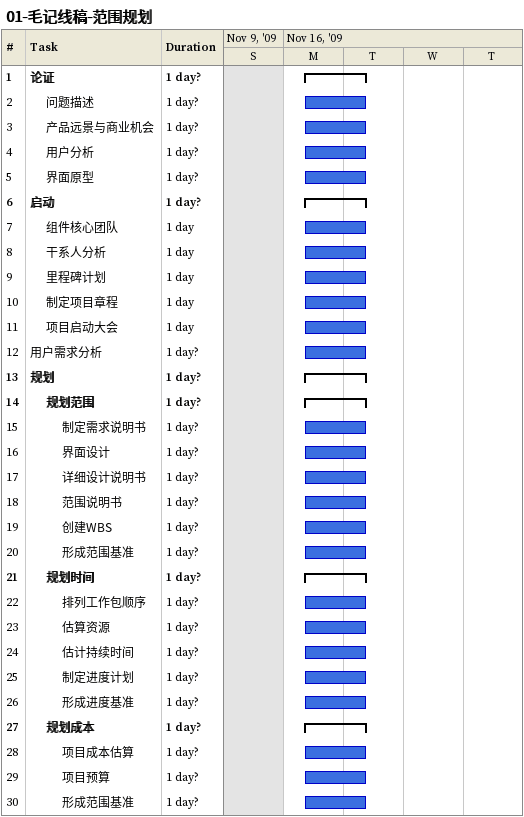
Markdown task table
01-毛记线稿-范围规划

| ID | Level | Task | Duration | Start | Finish |
|---|---|---|---|---|---|
| 1 | 1 | **论证** | 1d? | 2009-11-16 | 2009-11-17 |
| 2 | 2 | 问题描述 | 1d? | 2009-11-16 | 2009-11-17 |
| 3 | 2 | 产品远景与商业机会 | 1d? | 2009-11-16 | 2009-11-17 |
| 4 | 2 | 用户分析 | 1d? | 2009-11-16 | 2009-11-17 |
| 5 | 2 | 界面原型 | 1d? | 2009-11-16 | 2009-11-17 |
| 6 | 1 | **启动** | 1d? | 2009-11-16 | 2009-11-17 |
| 7 | 2 | 组件核心团队 | 1d | 2009-11-16 | 2009-11-17 |
| 8 | 2 | 干系人分析 | 1d | 2009-11-16 | 2009-11-17 |
| 9 | 2 | 里程碑计划 | 1d | 2009-11-16 | 2009-11-17 |
| 10 | 2 | 制定项目章程 | 1d | 2009-11-16 | 2009-11-17 |
| 11 | 2 | 项目启动大会 | 1d | 2009-11-16 | 2009-11-17 |
| 12 | 1 | 用户需求分析 | 1d? | 2009-11-16 | 2009-11-17 |
| 13 | 1 | **规划** | 1d? | 2009-11-16 | 2009-11-17 |
| 14 | 2 | **规划范围** | 1d? | 2009-11-16 | 2009-11-17 |
| 15 | 3 | 制定需求说明书 | 1d? | 2009-11-16 | 2009-11-17 |
| 16 | 3 | 界面设计 | 1d? | 2009-11-16 | 2009-11-17 |
| 17 | 3 | 详细设计说明书 | 1d? | 2009-11-16 | 2009-11-17 |
| 18 | 3 | 范围说明书 | 1d? | 2009-11-16 | 2009-11-17 |
| 19 | 3 | 创建WBS | 1d? | 2009-11-16 | 2009-11-17 |
| 20 | 3 | 形成范围基准 | 1d? | 2009-11-16 | 2009-11-17 |
| 21 | 2 | **规划时间** | 1d? | 2009-11-16 | 2009-11-17 |
| 22 | 3 | 排列工作包顺序 | 1d? | 2009-11-16 | 2009-11-17 |
| 23 | 3 | 估算资源 | 1d? | 2009-11-16 | 2009-11-17 |
| 24 | 3 | 估计持续时间 | 1d? | 2009-11-16 | 2009-11-17 |
| 25 | 3 | 制定进度计划 | 1d? | 2009-11-16 | 2009-11-17 |
| 26 | 3 | 形成进度基准 | 1d? | 2009-11-16 | 2009-11-17 |
| 27 | 2 | **规划成本** | 1d? | 2009-11-16 | 2009-11-17 |
| 28 | 3 | 项目成本估算 | 1d? | 2009-11-16 | 2009-11-17 |
| 29 | 3 | 项目预算 | 1d? | 2009-11-16 | 2009-11-17 |
| 30 | 3 | 形成范围基准 | 1d? | 2009-11-16 | 2009-11-17 |
